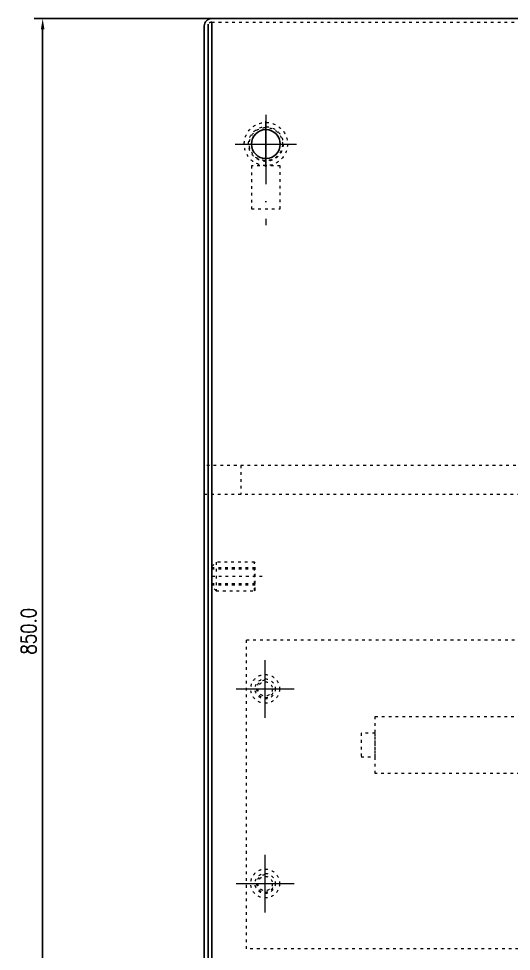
# Model space of a CAD drawing. Header units: millimetres. Extents: x 13152 to 35294, y -6229 to 54471.
# Drawn here: x 30114 to 30455, y 11748 to 12395 of the extents above; entities that cross this region are included whole.
import ezdxf

# ---------------------------------------------------------------- set-up
doc = ezdxf.new("R2010")
doc.units = ezdxf.units.MM
doc.header["$LTSCALE"] = 4
doc.linetypes.add('ACAD_ISO03W100', pattern=[1.18, 0.47, -0.71])
doc.linetypes.add('ACAD_ISO10W100', pattern=[18, 12, -3, 0, -3])
doc.layers.add('标注、文本', color=3, linetype='Continuous', lineweight=25)
doc.styles.add('TH_GBDIM', font='romans.shx', dxfattribs={"width": 0.8, "bigfont": 'gbcbig.shx'})
doc.dimstyles.new('TH_GBDIM1', dxfattribs={"dimscale": 3, "dimtxt": 3.5, "dimasz": 2.5, "dimexe": 2, "dimexo": 0, "dimgap": 1.5, "dimtad": 1, "dimdec": 1, "dimzin": 0, "dimdsep": 46, "dimtxsty": 'TH_GBDIM', "dimcen": 2.5, "dimclrd": 3, "dimclre": 256, "dimclrt": 2, "dimadec": 0, "dimazin": 0, "dimtfac": 0.714286, "dimtdec": 1, "dimtmove": 0, "dimatfit": 3, "dimfxl": 0, "dimtzin": 0, "dimlwd": -1, "dimlwe": -1, "dimarcsym": 0})

# ---------------------------------------------------------------- blocks, each defined once
blk = doc.blocks.new('*D284')
at = {"layer": 'Defpoints', "color": 0}
for p in [(30247.3, 12394.92), (30130.23, 11544.92), (30247.3, 11544.92)]:
    blk.add_point(p, dxfattribs=at)
at = {"layer": '标注、文本'}
for p, q in [((30247.3, 12394.92), (30124.23, 12394.92)), ((30247.3, 11544.92), (30124.23, 11544.92))]:
    blk.add_line(p, q, dxfattribs=at)
at = {"layer": '标注、文本', "color": 3}
blk.add_line((30130.23, 12387.42), (30130.23, 11552.42), dxfattribs=at)
for points in [[(30128.98, 12387.42), (30131.48, 12387.42), (30130.23, 12394.92)], [(30128.98, 11552.42), (30131.48, 11552.42), (30130.23, 11544.92)]]:
    blk.add_solid(points, dxfattribs=at)
at = {"layer": '标注、文本', "color": 2, "insert": (30120.48, 11969.92), "char_height": 10.5, "attachment_point": 5, "rotation": 90, "style": 'TH_GBDIM'}
blk.add_mtext('850.0', dxfattribs=at)

msp = doc.modelspace()

# ---------------------------------------------------------------- linework, layer by layer
at = {"layer": '标注、文本'}
for p, q in [((30247.3, 12394.92), (30751.8, 12394.92)), ((30247.3, 12392.42), (30247.55, 12392.42)), ((30247.55, 12392.42), (30247.55, 11578.92)), ((30242.3, 12389.92), (30242.3, 11549.92)), ((30245.05, 12391.01), (30245.05, 11578.92))]:
    msp.add_line(p, q, dxfattribs=at)
at = {"layer": '标注、文本', "color": 2, "linetype": 'ACAD_ISO03W100', "lineweight": 18}
for p, q in [((30247.55, 12392.42), (30752.3, 12392.42)), ((30244.8, 12389.92), (30244.8, 11549.92)), ((30275.01, 12292.92), (30275.01, 12262.92)), ((30295.01, 12292.92), (30275.01, 12292.92)), ((30295.01, 12262.92), (30295.01, 12292.92)), ((30275.01, 12262.92), (30295.01, 12262.92)), ((30732.05, 12084.94), (30242.3, 12084.94)), ((30267.55, 12084.94), (30267.55, 12064.94)), ((30242.3, 12064.94), (30732.05, 12064.94)), ((30247.55, 12014.92), (30250.55, 12017.92)), ((30277.05, 12017.92), (30250.55, 12017.92)), ((30250.55, 12017.92), (30250.55, 11997.92)), ((30277.55, 12017.42), (30277.05, 12017.92)), ((30277.05, 11997.92), (30277.05, 12017.92)), ((30277.55, 11998.42), (30277.55, 12017.42)), ((30247.55, 12014.92), (30247.55, 12000.92)), ((30277.55, 12013.92), (30247.55, 12013.92)), ((30277.55, 12012.92), (30247.55, 12012.92)), ((30282.55, 12007.92), (30247.55, 12007.92)), ((30277.55, 12002.92), (30247.55, 12002.92)), ((30277.55, 12001.92), (30247.55, 12001.92)), ((30250.55, 11997.92), (30247.55, 12000.92)), ((30250.55, 11997.92), (30277.05, 11997.92)), ((30277.05, 11997.92), (30277.55, 11998.42))]:
    msp.add_line(p, q, dxfattribs=at)
at = {"layer": '标注、文本', "color": 1, "linetype": 'ACAD_ISO10W100', "lineweight": 18}
for p, q in [((30285.01, 12328.18), (30285.01, 12251.65)), ((30285.01, 12292.05), (30285.01, 12323.8)), ((30263.79, 12307.92), (30306.23, 12307.92)), ((30268.72, 12307.92), (30301.3, 12307.92)), ((30284.52, 11909.92), (30284.52, 11949.92)), ((30264.52, 11929.92), (30304.52, 11929.92)), ((30284.52, 11774.92), (30284.52, 11814.92)), ((30264.52, 11794.92), (30304.52, 11794.92))]:
    msp.add_line(p, q, dxfattribs=at)
at = {"layer": '标注、文本', "color": 2, "linetype": 'ACAD_ISO03W100', "lineweight": 18}
for points in [[(30271.53, 11963.97), (30729.13, 11963.97), (30729.13, 11749.55), (30271.53, 11749.55)], [(30360.76, 11910.84), (30635.86, 11910.84), (30635.86, 11871.28), (30360.76, 11871.28)], [(30360.76, 11899.22), (30351, 11899.22), (30351, 11882.9), (30360.76, 11882.9)]]:
    msp.add_lwpolyline(points, close=True, dxfattribs=at)
for centre, radius in [((30285.01, 12307.92), 15), ((30285.01, 12307.92), 12), ((30285.01, 12307.92), 11.5), ((30284.52, 11929.92), 10), ((30284.52, 11929.92), 7), ((30284.52, 11929.92), 5), ((30284.52, 11794.92), 10), ((30284.52, 11794.92), 7), ((30284.52, 11794.92), 5)]:
    msp.add_circle(centre, radius, dxfattribs=at)
at = {"layer": '标注、文本'}
msp.add_circle((30285.01, 12307.92), 10, dxfattribs=at)
msp.add_arc((30247.3, 12389.92), 5, 90, 180.03567, dxfattribs=at)
at = {"layer": '标注、文本', "color": 2, "linetype": 'ACAD_ISO03W100', "lineweight": 18}
for centre, radius, end in [((30247.3, 12389.92), 2.5, 180.03567), ((30285.01, 12307.92), 10, 0), ((30284.52, 11929.92), 6, 0), ((30284.52, 11794.92), 6, 0)]:
    msp.add_arc(centre, radius, 90, end, dxfattribs=at)

# ---------------------------------------------------------------- dimensions: what is measured, and where the dimension line sits
at = {"layer": '标注、文本'}
dim = msp.add_linear_dim(base=(30130.23, 11544.92), p1=(30247.3, 12394.92), p2=(30247.3, 11544.92), angle=90, dimstyle='TH_GBDIM1', dxfattribs=at)
dim.commit()
dim.dimension.update_dxf_attribs({"geometry": '*D284', "text_midpoint": (30120.48, 11969.92)})

doc.saveas('drawing.dxf')
